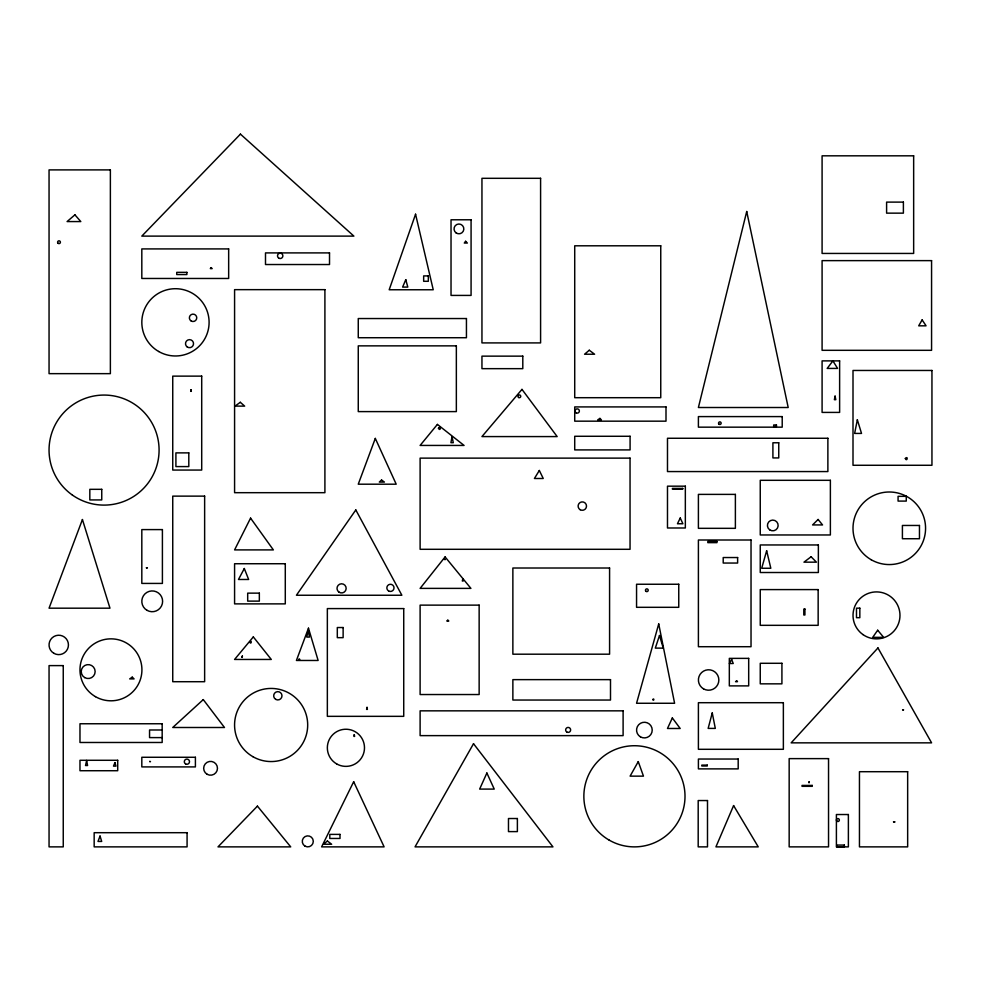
<?xml version="1.0" encoding="UTF-8"?>
<svg xmlns="http://www.w3.org/2000/svg" width="981" height="981" viewBox="0 0 981 981"><rect width="100%" height="100%" fill="white"/><g stroke="black" fill="none" stroke-linecap="round" stroke-linejoin="round"><path stroke-width="1.47" d="M162.172 729.987L149.553 729.987L149.553 737.602L162.172 737.602M146.439 567.827L147.42 567.962L146.451 567.729M149.652 761.526L150.485 761.636L149.664 761.44M249.652 642.052C251.369 645.547 252.191 638.974 249.652 642.052M298.714 659.514C300.235 661.623 299.879 657.356 298.714 659.514M438.446 428.243C440.42 432.363 441.536 424.614 438.446 428.243M444.479 559.403L445.325 559.489L444.479 559.403M652.782 699.576C654.106 701.758 654.29 697.466 652.794 699.514M905.316 458.532C907.094 462.456 908.418 455.196 905.328 458.434M893.544 821.82L894.758 821.931L893.544 821.82M902.606 709.803L903.501 709.876L902.606 709.803M354.264 734.695L353.945 736.4L354.632 736.4L354.264 734.695M452.033 436.753L450.917 442.701L453.296 442.701L452.033 436.753M835.076 396.128L834.377 399.696L835.8 399.696L835.076 396.128M191.013 389.764L190.706 391.333L191.332 391.333L191.013 389.764M857.345 419.794L854.635 433.43L861.526 433.43L857.345 419.794M809.227 781.636L809.018 782.654L809.227 781.636M367.029 707.362L366.587 709.398L367.397 709.398L367.029 707.362M86.635 760.52L85.531 765.523L87.579 765.523L86.635 760.52M242.393 655.946L242.049 657.417L242.393 655.946M308.292 630.366L306.746 637.086L309.432 637.086L308.292 630.366M462.848 578.729L462.296 581.01L463.216 581.01L462.848 578.729M746.713 211.504L698.398 407.507L788.197 407.507L746.713 211.504M712.255 712.929L708.147 728.405L715.308 728.405L712.255 712.929M658.717 623.916L636.559 703.267L674.597 703.267L658.717 623.916M766.652 550.758L761.697 568.257L770.821 568.257L766.652 550.758M659.49 635.492L655.308 648.122L663.266 648.122L659.49 635.492M415.564 214.214L389.187 289.763L433.234 289.763L415.564 214.214M375.306 438.409L358.261 484.197L396.201 484.197L375.306 438.409M308.475 628.183L296.421 660.471L318.126 660.471L308.475 628.183M82.429 519.538L49.05 608.183L109.97 608.183L82.429 519.538M100.037 836.057L98.002 841.44L101.693 841.44L100.037 836.057M114.924 762.678L113.502 766.136L115.966 766.136L114.924 762.678M405.778 279.683L402.615 287.09L407.802 287.09L405.778 279.683M733.592 805.585L715.934 846.873L758.239 846.873L733.592 805.585M486.883 773.016L479.648 789.092L494.24 789.092L486.883 773.016M672.341 717.933L667.485 728.478L680.176 728.478L672.341 717.933M680.25 518.017L677.454 523.756L682.899 523.756L680.25 518.017M353.675 781.71L321.621 846.873L384.111 846.873L353.675 781.71M250.572 518.127L234.582 549.9L273.356 549.9L250.572 518.127M244.306 568.514L238.481 579.477L248.647 579.477L244.306 568.514M731.605 659.391L729.398 663.512L733.248 663.512L731.605 659.391M638.263 761.612L630.096 776.143L643.462 776.143L638.263 761.612M473.516 743.708L415.037 846.873L552.941 846.873L473.516 743.708M922.14 319.892L918.694 325.827L926.076 325.827L922.14 319.892M539.329 470.475L534.412 478.495L543.241 478.495L539.329 470.475M355.809 509.936L296.421 595.246L401.867 595.246L355.809 509.936M877.676 630.231L872.71 637.343L883.648 637.343L877.676 630.231M465.595 241.289L464.307 243.043L467.348 243.043L465.595 241.289M211.05 267.641L210.339 268.61L212.166 268.61L211.05 267.641M832.906 360.885L827.191 368.415L837.578 368.415L832.906 360.885M445.092 556.926L420.113 588.379L470.905 588.379L445.092 556.926M437.403 424.405L420.113 445.435L464.074 445.435L437.403 424.405M253.319 636.914L234.582 659.453L271.283 659.453L253.319 636.914M521.978 389.383L481.953 436.582L557.159 436.582L521.978 389.383M877.958 647.938L791.164 742.85L931.594 742.85L877.958 647.938M240.431 134.127L141.816 236.114L353.883 236.114L240.431 134.127M257.427 806.124L218.003 846.873L290.707 846.873L257.427 806.124M818.105 519.464L812.575 524.933L822.544 524.933L818.105 519.464M203.275 699.6L172.742 727.497L224.477 727.497L203.275 699.6M381.572 480.04L379.328 482.063L384.405 482.063L381.572 480.04M74.924 214.839L67.088 221.571L80.798 221.571L74.924 214.839M589.274 350.229L584.578 354.227L594.596 354.227L589.274 350.229M327.396 840.999L323.522 844.236L331.639 844.236L327.396 840.999M447.827 620.2L446.796 620.998L448.795 620.998L447.827 620.2M811.103 556.754L803.966 562.162L816.425 562.162L811.103 556.754M240.308 402.284L235.035 406.122L244.649 406.122L240.308 402.284M736.67 680.888L735.566 681.66L737.504 681.66L736.67 680.888M132.239 677.148L129.688 678.901L134.066 678.901L132.239 677.148M599.931 418.397L597.736 419.856L601.378 419.856L599.931 418.397M913.654 155.82L822.09 155.82L822.09 253.441L913.654 253.441L913.654 155.82M110.375 169.897L49.05 169.897L49.05 373.651L110.375 373.651L110.375 169.897M540.592 178.309L481.953 178.309L481.953 342.909L540.592 342.909L540.592 178.309M903.391 202.111L886.603 202.111L886.603 213.147L903.391 213.147L903.391 202.111M471.076 219.781L451.027 219.781L451.027 295.416L471.076 295.416L471.076 219.781M660.753 245.802L574.719 245.802L574.719 397.697L660.753 397.697L660.753 245.802M228.659 248.916L141.816 248.916L141.816 278.469L228.659 278.469L228.659 248.916M329.518 252.902L265.495 252.902L265.495 264.527L329.518 264.527L329.518 252.902M931.57 260.627L822.09 260.627L822.09 350.315L931.57 350.315L931.57 260.627M186.881 272.35L176.739 272.35L176.739 274.557L186.881 274.557L186.881 272.35M428.329 275.906L423.657 275.906L423.657 281.289L428.329 281.289L428.329 275.906M324.907 289.653L234.582 289.653L234.582 492.683L324.907 492.683L324.907 289.653M466.441 318.543L358.261 318.543L358.261 337.722L466.441 337.722L466.441 318.543M456.349 345.864L358.261 345.864L358.261 411.603L456.349 411.603L456.349 345.864M522.799 356.14L481.953 356.14L481.953 368.66L522.799 368.66L522.799 356.14M839.626 360.885L822.09 360.885L822.09 412.412L839.626 412.412L839.626 360.885M931.95 370.462L853.004 370.462L853.004 465.276L931.95 465.276L931.95 370.462M201.706 376.128L172.742 376.128L172.742 470.058L201.706 470.058L201.706 376.128M666.001 406.919L574.719 406.919L574.719 421.168L666.001 421.168L666.001 406.919M782.213 416.594L698.398 416.594L698.398 427.164L782.213 427.164L782.213 416.594M776.449 424.969L773.69 424.969L773.69 426.563L776.449 426.563L776.449 424.969M630.084 436.275L574.719 436.275L574.719 449.911L630.084 449.911L630.084 436.275M827.878 438.262L667.485 438.262L667.485 471.567L827.878 471.567L827.878 438.262M778.755 442.774L772.905 442.774L772.905 457.931L778.755 457.931L778.755 442.774M188.806 452.879L175.906 452.879L175.906 466.588L188.806 466.588L188.806 452.879M630.047 458.127L420.113 458.127L420.113 549.299L630.047 549.299L630.047 458.127M830.38 480.31L760.25 480.31L760.25 534.964L830.38 534.964L830.38 480.31M685.339 486.171L667.485 486.171L667.485 527.986L685.339 527.986L685.339 486.171M682.751 488.415L672.414 488.415L672.414 489.127L682.751 489.127L682.751 488.415M101.754 489.323L89.823 489.323L89.823 499.93L101.754 499.93L101.754 489.323M735.382 494.387L698.398 494.387L698.398 528.33L735.382 528.33L735.382 494.387M204.637 496.128L172.742 496.128L172.742 681.709L204.637 681.709L204.637 496.128M906.272 496.337L898.069 496.337L898.069 501.095L906.272 501.095L906.272 496.337M919.467 525.46L902.41 525.46L902.41 538.728L919.467 538.728L919.467 525.46M162.405 529.593L141.816 529.593L141.816 583.425L162.405 583.425L162.405 529.593M751.029 540.004L698.398 540.004L698.398 646.712L751.029 646.712L751.029 540.004M716.964 541.463L707.804 541.463L707.804 542.64L716.964 542.64L716.964 541.463M818.362 544.958L760.25 544.958L760.25 572.512L818.362 572.512L818.362 544.958M737.626 557.539L723.205 557.539L723.205 563.045L737.626 563.045L737.626 557.539M285.287 563.732L234.582 563.732L234.582 603.879L285.287 603.879L285.287 563.732M609.581 568.011L512.867 568.011L512.867 654.192L609.581 654.192L609.581 568.011M678.754 584.247L636.559 584.247L636.559 607.313L678.754 607.313L678.754 584.247M818.154 589.593L760.25 589.593L760.25 625.326L818.154 625.326L818.154 589.593M259.34 593.137L247.69 593.137L247.69 601.12L259.34 601.12L259.34 593.137M479.145 605.13L420.113 605.13L420.113 694.536L479.145 694.536L479.145 605.13M859.834 608.171L856.487 608.171L856.487 617.687L859.834 617.687L859.834 608.171M403.731 608.588L327.347 608.588L327.347 716.338L403.731 716.338L403.731 608.588M804.923 609.054L803.795 609.054L803.795 614.989L804.923 614.989L804.923 609.054M343.129 627.533L337.305 627.533L337.305 637.662L343.129 637.662L343.129 627.533M748.687 658.374L729.324 658.374L729.324 685.891L748.687 685.891L748.687 658.374M781.918 663.291L760.25 663.291L760.25 683.843L781.918 683.843L781.918 663.291M63.25 665.608L49.05 665.608L49.05 846.873L63.25 846.873L63.25 665.608M610.501 679.637L512.867 679.637L512.867 700.042L610.501 700.042L610.501 679.637M783.365 702.703L698.398 702.703L698.398 749.3L783.365 749.3L783.365 702.703M623.107 710.845L420.113 710.845L420.113 735.627L623.107 735.627L623.107 710.845M162.172 723.757L79.976 723.757L79.976 742.482L162.172 742.482L162.172 723.757M195.403 757.271L141.816 757.271L141.816 766.909L195.403 766.909L195.403 757.271M828.54 758.62L789.165 758.62L789.165 846.873L828.54 846.873L828.54 758.62M738.19 759.036L698.398 759.036L698.398 768.883L738.19 768.883L738.19 759.036M117.708 760.287L79.976 760.287L79.976 770.723L117.708 770.723L117.708 760.287M707.252 765.106L701.82 765.106L701.82 765.989L707.252 765.989L707.252 765.106M907.658 771.704L859.454 771.704L859.454 846.873L907.658 846.873L907.658 771.704M812.231 785.425L802.029 785.425L802.029 786.321L812.231 786.321L812.231 785.425M707.497 800.545L698.19 800.545L698.19 846.873L707.497 846.873L707.497 800.545M848.381 814.524L836.401 814.524L836.401 846.873L848.381 846.873L848.381 814.524M517.379 818.522L508.477 818.522L508.477 831.606L517.379 831.606L517.379 818.522M187.077 832.697L94.164 832.697L94.164 846.873L187.077 846.873L187.077 832.697M340.002 834.39L329.8 834.39L329.8 838.461L340.002 838.461L340.002 834.39M844.347 845.07L836.781 845.07L836.781 846.799L844.347 846.799L844.347 845.07M837.161 821.318A1.459 1.459 0 0 0 839.356 820.055A1.459 1.459 0 0 0 837.161 818.779A1.459 1.459 0 0 0 837.161 821.318M278.653 258.04A2.673 2.673 0 0 0 282.859 256.09A2.673 2.673 0 0 0 279.07 253.417A2.673 2.673 0 0 0 278.653 258.04M53.894 653.321A9.687 9.687 0 0 0 68.437 644.922A9.687 9.687 0 0 0 53.894 636.534A9.687 9.687 0 0 0 53.894 653.321M147.015 610.329A10.399 10.399 0 0 0 162.613 601.316A10.399 10.399 0 0 0 147.015 592.316A10.399 10.399 0 0 0 147.015 610.329M640.47 736.866A7.823 7.823 0 0 0 652.218 730.085A7.823 7.823 0 0 0 640.47 723.316A7.823 7.823 0 0 0 640.47 736.866M305.03 846.137A5.506 5.506 0 0 0 313.295 841.367A5.506 5.506 0 0 0 305.03 836.597A5.506 5.506 0 0 0 305.03 846.137M719.196 424.319A1.3 1.3 0 0 0 721.145 423.179A1.3 1.3 0 0 0 719.196 422.051A1.3 1.3 0 0 0 719.196 424.319M456.116 232.914A4.905 4.905 0 0 0 463.817 229.346A4.905 4.905 0 0 0 456.876 224.465A4.905 4.905 0 0 0 456.116 232.914M703.512 688.846A10.227 10.227 0 0 0 718.852 679.992A10.227 10.227 0 0 0 703.512 671.139A10.227 10.227 0 0 0 703.512 688.846M336.63 763.892A18.578 18.578 0 0 0 364.491 747.804A18.578 18.578 0 0 0 336.63 731.716A18.578 18.578 0 0 0 336.63 763.892M646.05 591.371A1.373 1.373 0 0 0 648.208 590.366A1.373 1.373 0 0 0 646.258 588.992A1.373 1.373 0 0 0 646.05 591.371M158.64 351.48A33.648 33.648 0 0 0 209.1 322.344A33.648 33.648 0 0 0 158.64 293.209A33.648 33.648 0 0 0 158.64 351.48M187.212 346.943A4.01 4.01 0 0 0 193.515 344.024A4.01 4.01 0 0 0 187.837 340.015A4.01 4.01 0 0 0 187.212 346.943M191.221 321.02A3.691 3.691 0 0 0 196.752 317.819A3.691 3.691 0 0 0 191.221 314.619A3.691 3.691 0 0 0 191.221 321.02M58.198 243.362A1.398 1.398 0 0 0 60.393 242.344A1.398 1.398 0 0 0 58.406 240.946A1.398 1.398 0 0 0 58.198 243.362M207.114 774.279A6.916 6.916 0 0 0 217.475 768.295A6.916 6.916 0 0 0 207.114 762.311A6.916 6.916 0 0 0 207.114 774.279M576.166 412.842A2.134 2.134 0 0 0 579.366 410.99A2.134 2.134 0 0 0 576.166 409.151A2.134 2.134 0 0 0 576.166 412.842M518.655 397.513A1.386 1.386 0 0 0 520.739 396.312A1.386 1.386 0 0 0 518.655 395.11A1.386 1.386 0 0 0 518.655 397.513M185.605 763.929A2.6 2.6 0 0 0 189.505 761.673A2.6 2.6 0 0 0 185.605 759.429A2.6 2.6 0 0 0 185.605 763.929M871.153 559.71A36.285 36.285 0 0 0 925.573 528.281A36.285 36.285 0 0 0 871.153 496.852A36.285 36.285 0 0 0 871.153 559.71M72.386 495.062A55.01 55.01 0 0 0 158.861 455.025A55.01 55.01 0 0 0 80.945 400.162A55.01 55.01 0 0 0 72.386 495.062M769.693 529.838A5.371 5.371 0 0 0 778.129 525.939A5.371 5.371 0 0 0 770.526 520.58A5.371 5.371 0 0 0 769.693 529.838M566.895 732.071A2.489 2.489 0 0 0 570.635 729.913A2.489 2.489 0 0 0 566.895 727.755A2.489 2.489 0 0 0 566.895 732.071M580.2 509.74A4.206 4.206 0 0 0 586.515 506.098A4.206 4.206 0 0 0 580.2 502.456A4.206 4.206 0 0 0 580.2 509.74M862.973 634.584A23.483 23.483 0 0 0 899.884 617.503A23.483 23.483 0 0 0 866.628 594.081A23.483 23.483 0 0 0 862.973 634.584M338.948 592.107A4.574 4.574 0 0 0 346.146 588.784A4.574 4.574 0 0 0 339.659 584.21A4.574 4.574 0 0 0 338.948 592.107M388.635 590.991A3.605 3.605 0 0 0 394.031 587.877A3.605 3.605 0 0 0 388.635 584.75A3.605 3.605 0 0 0 388.635 590.991M252.853 756.658A36.555 36.555 0 0 0 307.691 724.996A36.555 36.555 0 0 0 252.853 693.334A36.555 36.555 0 0 0 252.853 756.658M275.759 699.392A4.157 4.157 0 0 0 281.988 695.799A4.157 4.157 0 0 0 275.759 692.194A4.157 4.157 0 0 0 275.759 699.392M95.464 696.657A30.975 30.975 0 0 0 141.926 669.827A30.975 30.975 0 0 0 95.464 642.996A30.975 30.975 0 0 0 95.464 696.657M84.709 677.601A6.965 6.965 0 0 0 95.145 671.568A6.965 6.965 0 0 0 84.709 665.535A6.965 6.965 0 0 0 84.709 677.601M609.152 840.104A50.571 50.571 0 0 0 685.008 796.302A50.571 50.571 0 0 0 609.152 752.501A50.571 50.571 0 0 0 609.152 840.104"/></g></svg>
